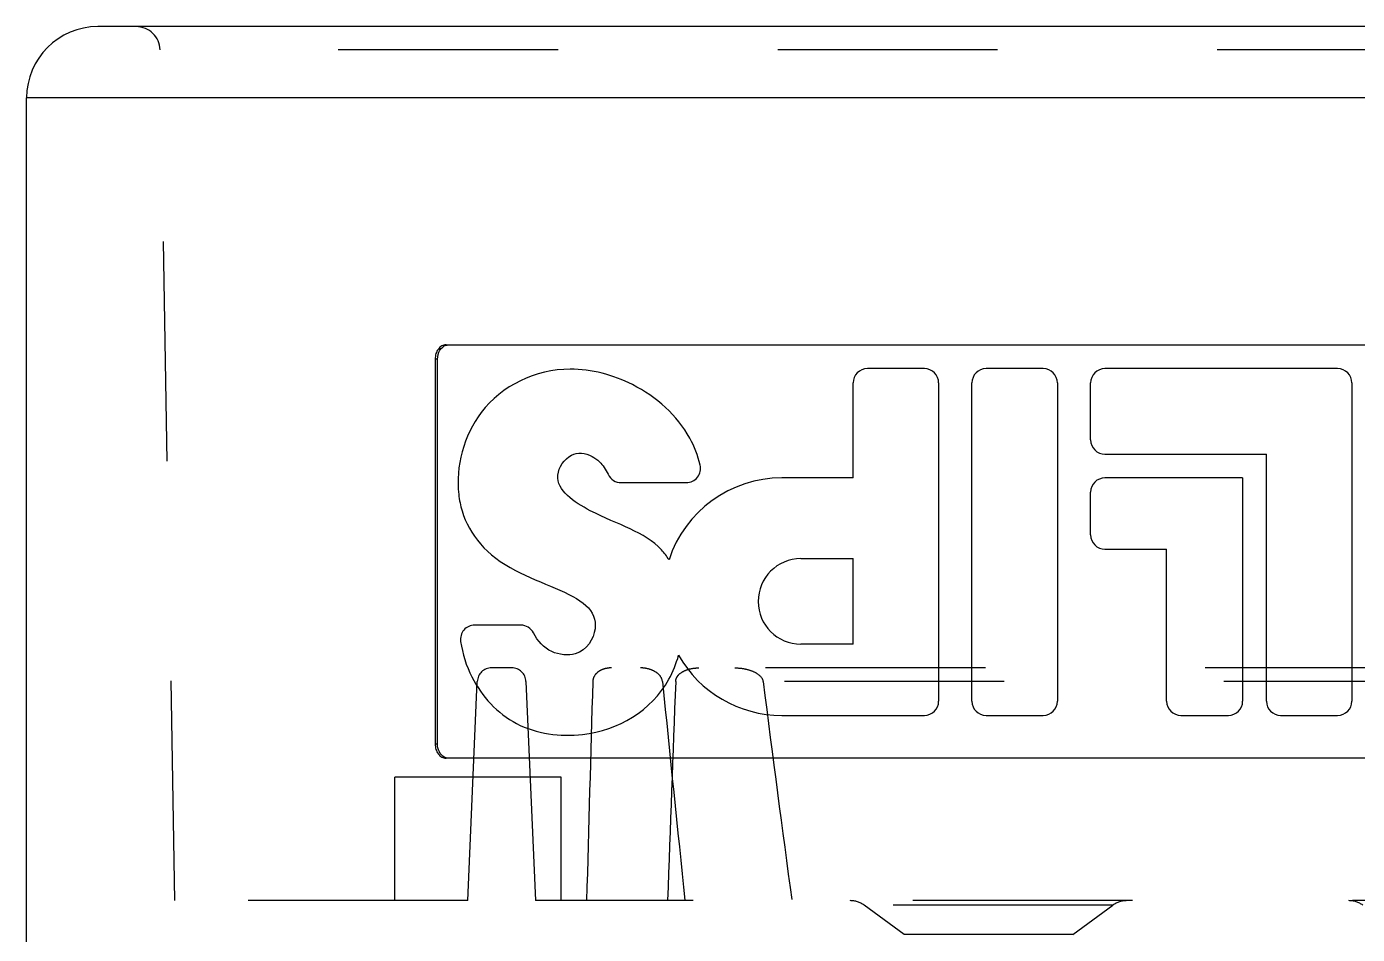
# Model space of a CAD drawing. Header units: millimetres. Extents: x 0 to 841, y 0 to 594.
# Drawn here: x 280.98 to 308.99, y 185.08 to 204.19 of the extents above; entities that cross this region are included whole.
import ezdxf

# ---------------------------------------------------------------- set-up
doc = ezdxf.new("R2010")
doc.units = ezdxf.units.MM
doc.header["$LTSCALE"] = 46.255
doc.linetypes.add('HIDDEN', pattern=[0.2, 0.1, -0.1])
doc.layers.get('0').update_dxf_attribs({"linetype": 'CONTINUOUS'})
doc.layers.add('DEFAULT_2', color=8, linetype='HIDDEN')

msp = doc.modelspace()

# ---------------------------------------------------------------- linework, layer by layer
at = {"color": 7, "linetype": 'Continuous'}
for p, q in [((330.479, 204.187), (282.479, 204.187)), ((280.979, 184.287), (280.979, 202.687)), ((331.979, 202.687), (280.979, 202.687)), ((289.809, 197.487), (322.544, 197.487)), ((289.579, 197.187), (289.579, 189.087)), ((289.63, 197.187), (289.579, 197.187)), ((289.63, 189.087), (289.63, 197.187)), ((299.879, 196.987), (298.679, 196.987)), ((302.379, 196.987), (301.179, 196.987)), ((308.579, 196.987), (303.679, 196.987)), ((298.379, 194.687), (298.379, 196.687)), ((300.179, 196.687), (300.179, 189.987)), ((300.879, 189.987), (300.879, 196.687)), ((302.679, 196.687), (302.679, 189.987)), ((303.379, 195.487), (303.379, 196.687)), ((308.879, 196.687), (308.879, 189.987)), ((303.679, 195.187), (307.079, 195.187)), ((307.079, 189.987), (307.079, 195.187)), ((293.494, 194.587), (294.867, 194.587)), ((298.379, 194.687), (296.879, 194.687)), ((306.579, 194.687), (303.679, 194.687)), ((306.579, 194.687), (306.579, 189.987)), ((303.379, 193.487), (303.379, 194.387)), ((303.679, 193.187), (304.979, 193.187)), ((304.979, 189.987), (304.979, 193.187)), ((297.279, 192.987), (298.379, 192.987)), ((298.379, 191.187), (298.379, 192.987)), ((291.382, 191.587), (290.412, 191.587)), ((298.379, 191.187), (297.279, 191.187)), ((296.879, 189.687), (299.879, 189.687)), ((301.179, 189.687), (302.379, 189.687)), ((305.279, 189.687), (306.279, 189.687)), ((307.379, 189.687), (308.579, 189.687)), ((289.579, 189.087), (289.63, 189.087)), ((322.544, 188.787), (289.809, 188.787))]:
    msp.add_line(p, q, dxfattribs=at)
for centre, radius, start, end in [((282.479, 202.687), 1.5, 90, 180), ((298.679, 196.687), 0.3, 90, 180), ((299.879, 196.687), 0.3, 0, 90), ((301.179, 196.687), 0.3, 90, 180), ((302.379, 196.687), 0.3, 0, 90), ((303.679, 196.687), 0.3, 90, 180), ((308.579, 196.687), 0.3, 0, 90), ((303.679, 195.487), 0.3, 180, 270), ((293.494, 194.887), 0.3, 204.5065, 270), ((294.867, 194.887), 0.3, 270, 13.6014), ((296.879, 192.187), 2.5, 90, 161.9157), ((303.679, 194.387), 0.3, 90, 180), ((303.679, 193.487), 0.3, 180, 270), ((297.279, 192.087), 0.9, 90, 270), ((290.412, 191.287), 0.3, 90, 188.2508), ((291.382, 191.287), 0.3, 26.7076, 90), ((296.879, 192.187), 2.5, 209.5839, 270), ((299.879, 189.987), 0.3, 270, 360), ((301.179, 189.987), 0.3, 180, 270), ((302.379, 189.987), 0.3, 270, 360), ((305.279, 189.987), 0.3, 180, 270), ((306.279, 189.987), 0.3, 270, 360), ((307.379, 189.987), 0.3, 180, 270), ((308.579, 189.987), 0.3, 270, 360)]:
    msp.add_arc(centre, radius, start, end, dxfattribs=at)
for points, knots in [([(289.809, 197.487), (289.779, 197.487), (289.715, 197.47), (289.639, 197.401), (289.59, 197.302), (289.579, 197.226), (289.579, 197.187)], [0, 0, 0, 0, 0.217684, 0.454726, 0.718275, 1, 1, 1, 1]), ([(289.63, 197.187), (289.63, 197.253), (289.658, 197.377), (289.758, 197.465), (289.811, 197.48)], [0, 0, 0, 0, 0.540951, 1, 1, 1, 1]), ([(295.159, 194.958), (295.111, 195.156), (294.834, 195.86), (293.901, 196.701), (292.112, 197.179), (290.375, 196.336), (289.973, 194.789), (290.112, 194.105), (290.146, 193.992)], [0, 0, 0, 0, 0.075855, 0.282203, 0.446298, 0.717716, 0.95225, 1, 1, 1, 1]), ([(294.502, 192.963), (294.455, 193.039), (294.081, 193.537), (293.109, 193.768), (291.952, 194.542), (292.388, 195.242), (292.737, 195.217), (292.883, 195.139)], [0, 0, 0, 0, 0.070962, 0.506221, 0.763171, 0.892867, 1, 1, 1, 1]), ([(292.883, 195.139), (292.937, 195.11), (293.067, 195.016), (293.173, 194.868), (293.221, 194.763)], [0, 0, 0, 0, 0.405938, 1, 1, 1, 1]), ([(290.146, 193.992), (290.298, 193.49), (290.812, 192.869), (292.482, 192.239), (293.18, 191.802), (292.706, 190.912), (292.192, 190.959), (292.034, 191.032)], [0, 0, 0, 0, 0.330787, 0.473746, 0.767766, 0.914338, 1, 1, 1, 1]), ([(290.116, 191.244), (290.153, 190.986), (290.378, 190.284), (291.222, 189.364), (293.002, 189.124), (294.294, 189.876), (294.654, 190.775), (294.705, 190.953)], [0, 0, 0, 0, 0.123068, 0.3404, 0.563223, 0.917002, 1, 1, 1, 1]), ([(289.579, 189.087), (289.579, 189.048), (289.59, 188.972), (289.639, 188.873), (289.715, 188.804), (289.779, 188.787), (289.809, 188.787)], [0, 0, 0, 0, 0.281733, 0.545277, 0.782312, 1, 1, 1, 1]), ([(289.77, 188.811), (289.726, 188.835), (289.652, 188.922), (289.63, 189.03), (289.63, 189.087)], [0, 0, 0, 0, 0.467055, 1, 1, 1, 1])]:
    msp.add_open_spline(points, degree=3, knots=knots, dxfattribs=at)
for points in [[(292.034, 191.032), (291.867, 191.109), (291.737, 191.249), (291.65, 191.422)], [(289.86, 188.787), (289.829, 188.787), (289.797, 188.796), (289.77, 188.811)]]:
    msp.add_open_spline(points, degree=3, dxfattribs=at)
at = {"layer": 'DEFAULT_2', "color": 8, "linetype": 'HIDDEN'}
for p, q in [((284.1, 185.787), (283.787, 203.696)), ((329.17, 203.696), (283.787, 203.696)), ((291.192, 190.687), (290.766, 190.687)), ((319.665, 190.687), (293.293, 190.687)), ((290.265, 185.787), (290.466, 190.4)), ((291.491, 190.4), (291.693, 185.787)), ((320.06, 190.4), (292.897, 190.4)), ((288.729, 185.787), (288.729, 188.387)), ((292.229, 188.387), (288.729, 188.387)), ((292.229, 185.787), (292.229, 188.387)), ((290.265, 185.787), (284.1, 185.787)), ((322.765, 185.787), (291.693, 185.787)), ((299.455, 185.077), (298.61, 185.692)), ((303.847, 185.692), (298.61, 185.692)), ((303.002, 185.077), (303.847, 185.692)), ((303.002, 185.077), (299.455, 185.077))]:
    msp.add_line(p, q, dxfattribs=at)
for centre, radius, start, end in [((283.287, 203.687), 0.5, 1, 90), ((290.766, 190.387), 0.3, 90, 177.5), ((291.192, 190.387), 0.3, 2.5, 90), ((298.316, 185.287), 0.5, 53.9726, 90), ((304.141, 185.287), 0.5, 90, 126.0274), ((308.816, 185.287), 0.5, 53.9726, 90)]:
    msp.add_arc(centre, radius, start, end, dxfattribs=at)
for centre, major_axis, start_param, end_param in [((306.479, -52.454), (0, 417.314), 7.232863, 7.246391), ((306.479, 950.746), (0, 818.38), -3.520454, -3.504909), ((306.479, -85.167), (0, 404.236), 0.820714, 0.836201), ((306.479, 983.459), (0, 831.458), -3.446693, -3.427646)]:
    msp.add_ellipse(centre, major_axis=major_axis, ratio=0.04002, start_param=start_param, end_param=end_param, dxfattribs=at)
msp.add_open_spline([(289.811, 197.48), (289.827, 197.485), (289.844, 197.487), (289.86, 197.487)], degree=3, dxfattribs=at)
for points, knots in [([(293.293, 190.687), (293.251, 190.687), (293.166, 190.678), (293.043, 190.632), (292.935, 190.544), (292.899, 190.449), (292.897, 190.4)], [0, 0, 0, 0, 0.235411, 0.473951, 0.724595, 1, 1, 1, 1]), ([(294.365, 190.4), (294.36, 190.453), (294.305, 190.549), (294.178, 190.632), (294.041, 190.677), (293.947, 190.687), (293.901, 190.687)], [0, 0, 0, 0, 0.269271, 0.521053, 0.762973, 1, 1, 1, 1]), ([(294.643, 190.4), (294.644, 190.428), (294.659, 190.483), (294.724, 190.569), (294.836, 190.637), (294.981, 190.679), (295.081, 190.687), (295.131, 190.687)], [0, 0, 0, 0, 0.137128, 0.26794, 0.515956, 0.758359, 1, 1, 1, 1]), ([(295.891, 190.687), (295.948, 190.687), (296.062, 190.678), (296.23, 190.636), (296.389, 190.562), (296.476, 190.46), (296.483, 190.4)], [0, 0, 0, 0, 0.24356, 0.489853, 0.741019, 1, 1, 1, 1])]:
    msp.add_open_spline(points, degree=3, knots=knots, dxfattribs=at)

doc.saveas('drawing.dxf')
